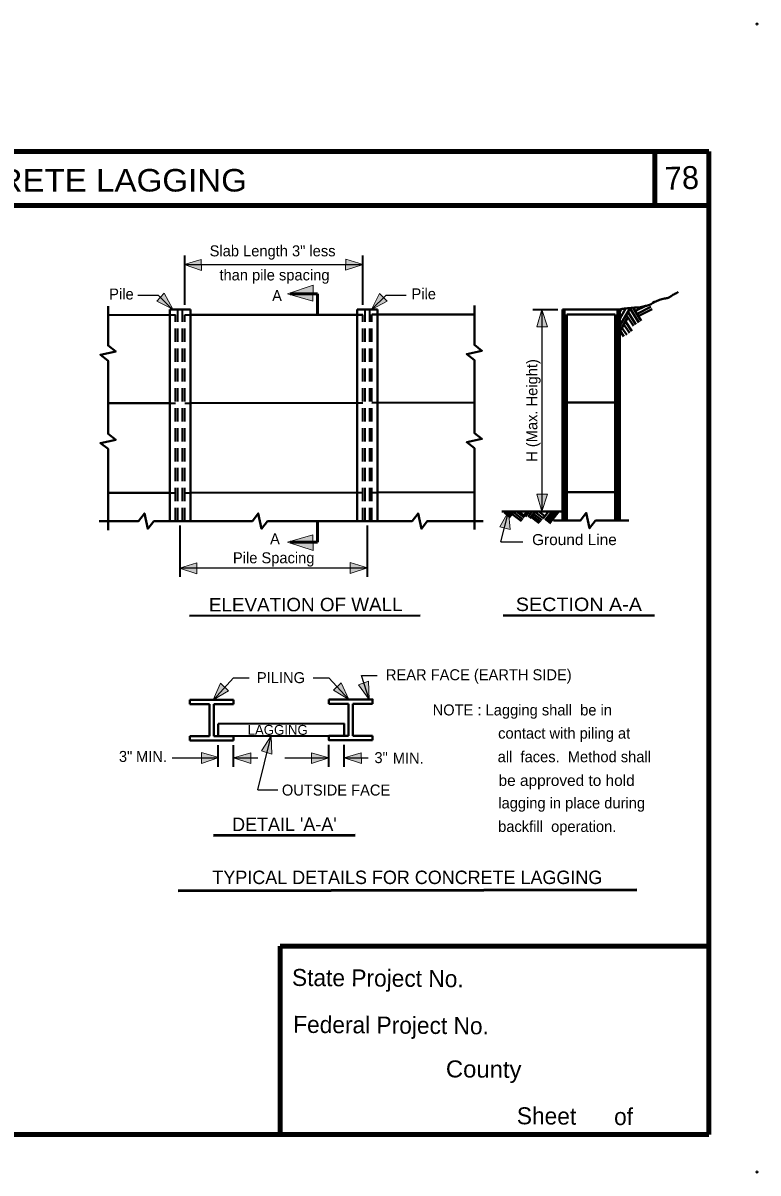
# Model space of a CAD drawing. Extents: x -8731 to -131, y -70198 to -56618.
# Drawn here: x -896 to -131, y -70198 to -69003 of the extents above; entities that cross this region are included whole.
import ezdxf
from ezdxf.enums import TextEntityAlignment as Align

# ---------------------------------------------------------------- set-up
doc = ezdxf.new("R2010")
doc.units = 0
doc.header["$LTSCALE"] = 4.6
doc.header["$PDMODE"] = 32
doc.header["$PDSIZE"] = 2.3
doc.linetypes.add('MEDIUM_DASHED', pattern=[4.5, 3, -1.5])
doc.layers.add('1', color=7, linetype='Continuous', lineweight=13)
doc.layers.add('3', color=7, linetype='Continuous', lineweight=40)

msp = doc.modelspace()

# ---------------------------------------------------------------- hatches: boundary and pattern name
at = {"layer": '1'}
for points in [[(-728.12, -69254.02), (-710.04, -69260), (-710.18, -69248.74)], [(-542.04, -69253.72), (-560.12, -69259.7), (-559.96, -69248.44)], [(-620.44, -69284.22), (-593.98, -69275.48), (-594.2, -69291.96)], [(-739.8, -69300.36), (-748.88, -69283.64), (-756.48, -69291.94)], [(-533.4, -69300.6), (-524.78, -69283.84), (-517.06, -69291.88)], [(-356.14, -69300.62), (-350.18, -69318.7), (-361.44, -69318.54)], [(-356.14, -69510.62), (-350.18, -69492.54), (-361.44, -69492.68)], [(-390.7, -69510.52), (-389.2, -69529.3), (-399.98, -69526.52)], [(-620.44, -69542.38), (-593.98, -69551.12), (-594.2, -69534.64)], [(-732.9, -69569.24), (-714.82, -69575.2), (-714.98, -69563.94)], [(-537.5, -69568.96), (-555.58, -69574.92), (-555.42, -69563.68)], [(-698, -69706.36), (-690.16, -69689.02), (-681.98, -69696.76)], [(-556.86, -69705.76), (-564.62, -69688.38), (-572.82, -69696.06)], [(-535.54, -69705.76), (-536.22, -69686.74), (-546.72, -69690.78)], [(-637.7, -69743.48), (-636.92, -69762.5), (-647.7, -69759.26)], [(-691.9, -69766.28), (-709.98, -69772.26), (-709.84, -69761)], [(-676.7, -69766.52), (-658.62, -69772.48), (-658.78, -69761.24)], [(-577.54, -69766.52), (-595.64, -69772.48), (-595.48, -69761.24)], [(-561.8, -69766.52), (-543.72, -69772.48), (-543.88, -69761.24)]]:
    msp.add_hatch(color=256, dxfattribs=at).paths.add_polyline_path(points)

# ---------------------------------------------------------------- linework, layer by layer
at = {"layer": '1', "lineweight": 100}
for p, q in [((-182.54, -69136.3), (-1674.76, -69136.3)), ((-238.78, -69136.3), (-238.78, -69192.56)), ((-182.54, -69136.3), (-182.54, -70157.74)), ((-182.54, -69192.56), (-1674.76, -69192.56)), ((-628.26, -69962.04), (-182.54, -69962.04)), ((-628.26, -69962.04), (-628.26, -70157.74)), ((-182.54, -70157.74), (-822.66, -70157.74))]:
    msp.add_line(p, q, dxfattribs=at)
msp.add_lwpolyline([(-1674.76, -69139.8), (-1674.76, -70157.74), (-184, -70157.74)], dxfattribs=at)
at = {"layer": '1'}
for points in [[(-728.12, -69254.02), (-710.04, -69260), (-710.18, -69248.74)], [(-542.04, -69253.72), (-560.12, -69259.7), (-559.96, -69248.44)], [(-620.44, -69284.22), (-593.98, -69275.48), (-594.2, -69291.96)], [(-739.8, -69300.36), (-748.88, -69283.64), (-756.48, -69291.94)], [(-533.4, -69300.6), (-524.78, -69283.84), (-517.06, -69291.88)], [(-356.14, -69300.62), (-350.18, -69318.7), (-361.44, -69318.54)], [(-356.14, -69510.62), (-350.18, -69492.54), (-361.44, -69492.68)], [(-390.7, -69510.52), (-389.2, -69529.3), (-399.98, -69526.52)], [(-620.44, -69542.38), (-593.98, -69551.12), (-594.2, -69534.64)], [(-732.9, -69569.24), (-714.82, -69575.2), (-714.98, -69563.94)], [(-537.5, -69568.96), (-555.58, -69574.92), (-555.42, -69563.68)], [(-698, -69706.36), (-690.16, -69689.02), (-681.98, -69696.76)], [(-556.86, -69705.76), (-564.62, -69688.38), (-572.82, -69696.06)], [(-535.54, -69705.76), (-536.22, -69686.74), (-546.72, -69690.78)], [(-637.7, -69743.48), (-636.92, -69762.5), (-647.7, -69759.26)], [(-691.9, -69766.28), (-709.98, -69772.26), (-709.84, -69761)], [(-676.7, -69766.52), (-658.62, -69772.48), (-658.78, -69761.24)], [(-577.54, -69766.52), (-595.64, -69772.48), (-595.48, -69761.24)], [(-561.8, -69766.52), (-543.72, -69772.48), (-543.88, -69761.24)]]:
    msp.add_lwpolyline(points, close=True, dxfattribs=at)
for p in [(-132.6, -69004.1), (-132.6, -70196.7)]:
    msp.add_point(p, dxfattribs=at)
at = {"layer": '3', "lineweight": 35}
for p, q in [((-727.4, -69295.96), (-727.4, -69244.52)), ((-542.3, -69295.96), (-542.3, -69244.52)), ((-365.46, -69300.62), (-339.5, -69300.62)), ((-732.2, -69578.26), (-732.2, -69525.16)), ((-537.5, -69578.26), (-537.5, -69525.16)), ((-692.6, -69775.82), (-692.6, -69753.16)), ((-676.7, -69775.82), (-676.7, -69753.16)), ((-577.54, -69775.82), (-577.54, -69752.86)), ((-561.8, -69775.82), (-561.8, -69752.86))]:
    msp.add_line(p, q, dxfattribs=at)
at = {"layer": '3', "lineweight": 25}
for p, q in [((-727.4, -69253.82), (-542.3, -69253.82)), ((-776.14, -69285.62), (-755.14, -69285.62)), ((-740.14, -69300.62), (-755.14, -69285.62)), ((-533.14, -69300.62), (-518.14, -69285.62)), ((-518.14, -69285.62), (-497.14, -69285.62)), ((-356.14, -69300.62), (-356.14, -69510.62)), ((-398.9, -69542.12), (-390.8, -69510.76)), ((-398.9, -69542.12), (-375.94, -69542.12)), ((-732.2, -69568.96), (-537.5, -69568.96)), ((-697.54, -69706.06), (-676.7, -69683.26)), ((-676.7, -69683.26), (-660.5, -69683.26)), ((-593.74, -69683.26), (-577.54, -69683.26)), ((-556.86, -69705.76), (-577.54, -69683.26)), ((-651.34, -69799.82), (-637.4, -69743.72)), ((-740.46, -69766.52), (-692.6, -69766.52)), ((-676.7, -69766.52), (-651.5, -69766.52)), ((-623.46, -69766.52), (-577.54, -69766.52)), ((-561.8, -69766.52), (-536.6, -69766.52)), ((-651.34, -69799.82), (-630.8, -69799.82))]:
    msp.add_line(p, q, dxfattribs=at)
at = {"layer": '3', "lineweight": 53}
for p, q in [((-617.74, -69284.42), (-589.26, -69284.42)), ((-589.26, -69284.42), (-589.26, -69306.16)), ((-589.26, -69520.52), (-589.26, -69542.26)), ((-617.74, -69542.26), (-589.26, -69542.26)), ((-697.4, -69847.22), (-550.1, -69846.92)), ((-734.3, -69904.66), (-257.3, -69903.62))]:
    msp.add_line(p, q, dxfattribs=at)
at = {"layer": '3'}
for p, q in [((-743, -69300.62), (-743, -69520.36)), ((-743, -69300.62), (-721.4, -69300.62)), ((-721.4, -69300.62), (-721.4, -69520.36)), ((-548.14, -69300.62), (-548.14, -69519.92)), ((-548.14, -69300.62), (-527, -69300.62)), ((-527, -69300.62), (-527, -69519.92)), ((-334.86, -69300.62), (-334.86, -69519.92)), ((-334.86, -69300.62), (-275.14, -69300.62)), ((-332.46, -69300.62), (-332.46, -69519.92)), ((-277.54, -69300.62), (-277.54, -69519.92)), ((-275.14, -69317.42), (-264.5, -69299.12)), ((-275.14, -69310.22), (-268.86, -69299.42)), ((-275.14, -69302.72), (-273.5, -69299.86)), ((-275.14, -69300.62), (-275.14, -69519.92)), ((-266.74, -69303.02), (-258.5, -69316.06)), ((-264.8, -69299.12), (-255.34, -69314.12)), ((-261.34, -69298.96), (-252.8, -69312.46)), ((-258.66, -69301.96), (-248.74, -69297.02)), ((-257.14, -69305.12), (-242.74, -69297.92)), ((-255.94, -69307.52), (-241.54, -69300.32)), ((-807.5, -69306.46), (-743, -69306.32)), ((-721.4, -69306.32), (-542.3, -69306.02)), ((-532.86, -69305.86), (-426.8, -69305.72)), ((-330.2, -69305.72), (-279.8, -69305.72)), ((-330.2, -69305.72), (-330.2, -69519.92)), ((-279.8, -69305.72), (-279.8, -69519.92)), ((-275.14, -69323.26), (-266.74, -69308.86)), ((-269.3, -69313.22), (-262.54, -69323.26)), ((-268.54, -69306.02), (-261.06, -69317.72)), ((-274.86, -69322.82), (-270.8, -69328.82)), ((-272.9, -69319.52), (-267.94, -69326.86)), ((-270.94, -69316.22), (-265.1, -69324.92)), ((-807.34, -69398.12), (-743, -69397.96)), ((-721.4, -69397.96), (-542.3, -69397.66)), ((-532.86, -69397.52), (-426.34, -69397.36)), ((-330.2, -69397.22), (-279.8, -69397.22)), ((-807.06, -69491.26), (-743, -69491.12)), ((-721.4, -69491.12), (-548.14, -69490.82)), ((-527, -69490.66), (-426.34, -69490.52)), ((-330.2, -69490.36), (-279.8, -69490.36)), ((-397.86, -69510.62), (-334.86, -69510.62)), ((-394.86, -69513.02), (-393.06, -69510.62)), ((-393.2, -69514.36), (-390.34, -69510.62)), ((-391.4, -69515.86), (-387.2, -69510.62)), ((-390.06, -69516.92), (-385.1, -69510.62)), ((-377.46, -69520.66), (-387.06, -69513.16)), ((-376.1, -69518.86), (-385.7, -69511.36)), ((-374.46, -69516.76), (-382.4, -69510.62)), ((-373.54, -69515.56), (-380, -69510.62)), ((-374.9, -69514.52), (-371.9, -69510.62)), ((-373.1, -69515.86), (-368.9, -69510.62)), ((-370.4, -69516.16), (-366.06, -69510.62)), ((-368.6, -69517.52), (-363.2, -69510.62)), ((-358.86, -69522.76), (-367.54, -69516.02)), ((-357.5, -69521.12), (-366.06, -69514.52)), ((-356.3, -69519.46), (-364.86, -69512.86)), ((-354.8, -69517.52), (-363.34, -69510.92)), ((-353.14, -69515.42), (-359.3, -69510.62)), ((-354.8, -69517.82), (-349.26, -69510.62)), ((-352.86, -69519.46), (-345.94, -69510.62)), ((-351.2, -69520.66), (-343.4, -69510.62)), ((-349.54, -69522.02), (-340.7, -69510.62)), ((-348.06, -69523.06), (-338.46, -69510.62)), ((-722.6, -69619.06), (-482.74, -69618.62)), ((-396.5, -69618.62), (-239, -69618.62)), ((-722.14, -69706.06), (-676.7, -69706.06)), ((-722.14, -69706.06), (-722.14, -69710.72)), ((-676.7, -69706.06), (-676.7, -69710.72)), ((-577.54, -69705.76), (-577.54, -69710.42)), ((-577.54, -69710.42), (-557.14, -69710.42)), ((-557.14, -69710.42), (-557.14, -69743.56)), ((-552.5, -69710.42), (-532.1, -69710.42)), ((-552.5, -69710.42), (-552.5, -69743.56)), ((-722.14, -69710.72), (-701.74, -69710.72)), ((-701.74, -69710.72), (-701.74, -69743.86)), ((-697.1, -69710.72), (-697.1, -69743.86)), ((-697.1, -69710.72), (-676.7, -69710.72)), ((-692.6, -69731.12), (-561.8, -69730.82)), ((-692.6, -69731.12), (-692.6, -69743.86)), ((-561.8, -69730.82), (-561.8, -69743.56)), ((-722.14, -69743.86), (-701.74, -69743.86)), ((-722.14, -69743.86), (-722.14, -69748.52)), ((-697.1, -69743.86), (-676.7, -69743.86)), ((-692.6, -69743.86), (-561.8, -69743.56)), ((-676.7, -69743.86), (-676.7, -69748.52)), ((-577.54, -69743.56), (-557.14, -69743.56)), ((-552.5, -69743.56), (-532.1, -69743.56)), ((-532.1, -69743.56), (-532.1, -69748.22)), ((-722.14, -69748.52), (-676.7, -69748.52))]:
    msp.add_line(p, q, dxfattribs=at)
at = {"layer": '3', "linetype": 'MEDIUM_DASHED', "lineweight": 35}
for p, q in [((-734.6, -69520.52), (-734.6, -69300.62)), ((-729.8, -69520.52), (-729.8, -69300.62)), ((-539.9, -69520.52), (-539.9, -69300.62)), ((-535.1, -69520.52), (-535.1, -69300.62)), ((-743, -69306.32), (-737, -69306.32)), ((-737, -69520.52), (-737, -69306.32)), ((-727.4, -69520.52), (-727.4, -69306.32)), ((-727.4, -69306.32), (-721.4, -69306.32)), ((-542.3, -69520.52), (-542.3, -69306.02)), ((-532.86, -69520.52), (-532.86, -69305.86)), ((-743, -69397.96), (-737, -69397.96)), ((-727.4, -69397.96), (-721.86, -69397.96)), ((-743, -69491.12), (-737, -69491.12)), ((-727.4, -69491.12), (-721.86, -69491.12)), ((-548.14, -69490.82), (-542.14, -69490.82)), ((-533, -69490.66), (-527, -69490.66))]:
    msp.add_line(p, q, dxfattribs=at)
at = {"layer": '3'}
for points in [[(-807.06, -69297.16), (-807.06, -69338.12), (-799.1, -69344.26), (-815, -69347.72), (-807.06, -69353.86), (-807.06, -69398.12), (-807.06, -69429.76), (-799.1, -69435.92), (-815, -69439.36), (-807.06, -69445.52), (-807.06, -69529.82)], [(-426.34, -69296.42), (-426.34, -69337.36), (-418.4, -69343.52), (-434.3, -69346.96), (-426.34, -69353.12), (-426.34, -69397.36), (-426.34, -69429.02), (-418.4, -69435.16), (-434.3, -69438.62), (-426.34, -69444.76), (-426.34, -69529.06)], [(-816.34, -69520.52), (-775.4, -69520.52), (-769.26, -69512.56), (-765.8, -69528.46), (-759.66, -69520.52)], [(-721.4, -69520.52), (-657.06, -69520.52), (-650.9, -69512.56), (-647.46, -69528.46), (-641.3, -69520.52)], [(-527, -69520.52), (-491, -69520.52), (-484.86, -69512.56), (-481.4, -69528.46), (-475.26, -69520.52), (-417.06, -69520.52)], [(-344.14, -69519.92), (-316.1, -69519.92), (-309.94, -69511.96), (-306.5, -69527.86), (-300.34, -69519.92), (-265.86, -69519.92)], [(-759.66, -69520.52), (-743, -69520.52), (-721.4, -69520.52)], [(-641.3, -69520.52), (-548.14, -69520.52), (-527, -69520.52)], [(-577.54, -69705.76), (-532.1, -69705.76), (-532.1, -69710.42)], [(-577.54, -69743.56), (-577.54, -69748.22), (-532.1, -69748.22)]]:
    msp.add_lwpolyline(points, dxfattribs=at)
at = {"layer": '3', "lineweight": 25}
msp.add_lwpolyline([(-535.54, -69705.76), (-543.66, -69680.86), (-527.46, -69680.86)], dxfattribs=at)
at = {"layer": '3'}
msp.add_spline([(-275.14, -69300.62), (-270.2, -69299.56), (-256.4, -69298.52), (-250.7, -69297.62), (-248.3, -69296.86), (-246.34, -69296.56), (-239, -69292.82), (-233.74, -69290.72), (-228.8, -69289.22), (-226.54, -69288.92), (-223.4, -69287.86), (-221.6, -69286.66), (-218, -69284.42), (-216.2, -69283.66), (-214.4, -69282.32)], degree=3, dxfattribs=at)

# ---------------------------------------------------------------- texts
at = {"layer": '1'}
for s, height, rotation, p in [('78', 23.78, 2.121, (-227.82, -69176.44)), ('State Project No.', 17.66, 359.537, (-615.98, -70003.44)), ('Federal Project No.', 17.66, 359.537, (-614.72, -70052.18)), ('Sheet      of', 17.66, 359.537, (-382.22, -70147.18))]:
    msp.add_text(s, height=height, rotation=rotation, dxfattribs=at).set_placement(p)
at = {"layer": '1', "width": 1.05}
msp.add_text('County', height=17.66, rotation=359.537, dxfattribs=at).set_placement((-455.98, -70098.44))
at = {"layer": '3'}
for s, height, width, p in [('  PRECAST CONCRETE LAGGING  ', 23.4, 1.1, (-928.59, -69178.06)), ('Ground Line', 11.4, 1.05, (-322.29, -69545.42)), ('SECTION A-A', 13.95, 1.1, (-317.67, -69613.96))]:
    msp.add_text(s, height=height, dxfattribs=dict(at, width=width)).set_placement(p, align=Align.CENTER)
for s, height, p in [('Slab Length 3" less', 11.4, (-636.08, -69245.42)), ('than pile spacing', 11.4, (-634.11, -69270.42)), ('A', 11.4, (-633.61, -69544.62)), ('Pile Spacing', 11.4, (-634.92, -69564.32)), ('REAR FACE (EARTH SIDE)', 11.4, (-421.75, -69685.86)), ('PILING', 11.4, (-627.37, -69688.86)), ('LAGGING', 10.26, (-630.78, -69742.56)), ('3"', 11.4, (-788.87, -69770.72)), ('MIN.', 11.4, (-761.96, -69770.76)), ('3"', 11.4, (-523.27, -69771.96)), ('MIN.', 11.4, (-495.06, -69772.52)), ('OUTSIDE FACE', 11.4, (-570.1, -69805.66)), ('TYPICAL DETAILS FOR CONCRETE LAGGING', 13.95, (-496, -69897.62))]:
    msp.add_text(s, height=height, dxfattribs=at).set_placement(p, align=Align.CENTER)
for s, height, rotation, p in [('Pile', 11.4, 0.133, (-793.2, -69290.23)), ('Pile', 11.4, 0.081, (-478.94, -69290.1)), ('A', 11.4, 0.096, (-631.46, -69291.91)), ('H (Max. Height)', 11.4, 90, (-360.8, -69405.58)), ("DETAIL 'A-A'", 13.95, 0.117, (-623.77, -69842.44))]:
    msp.add_text(s, height=height, rotation=rotation, dxfattribs=at).set_placement(p, align=Align.CENTER)
at = {"layer": '3', "width": 1.05}
msp.add_text('ELEVATION OF WALL', height=13.95, rotation=0.118, dxfattribs=at).set_placement((-601.61, -69614.19), align=Align.CENTER)
at = {"layer": '3'}
for s, p in [('NOTE : Lagging shall  be in', (-469.7, -69722.42)), ('contact with piling at', (-401.6, -69746.56)), ('all  faces.  Method shall', (-402.06, -69771.02)), ('lagging in place during', (-401.46, -69819.02)), ('backfill  operation.', (-401.6, -69843.46))]:
    msp.add_text(s, height=11.4, dxfattribs=at).set_placement(p)
at = {"layer": '3', "width": 1.05}
msp.add_text('be approved to hold', height=11.4, dxfattribs=at).set_placement((-401.14, -69795.62))

doc.saveas('drawing.dxf')
